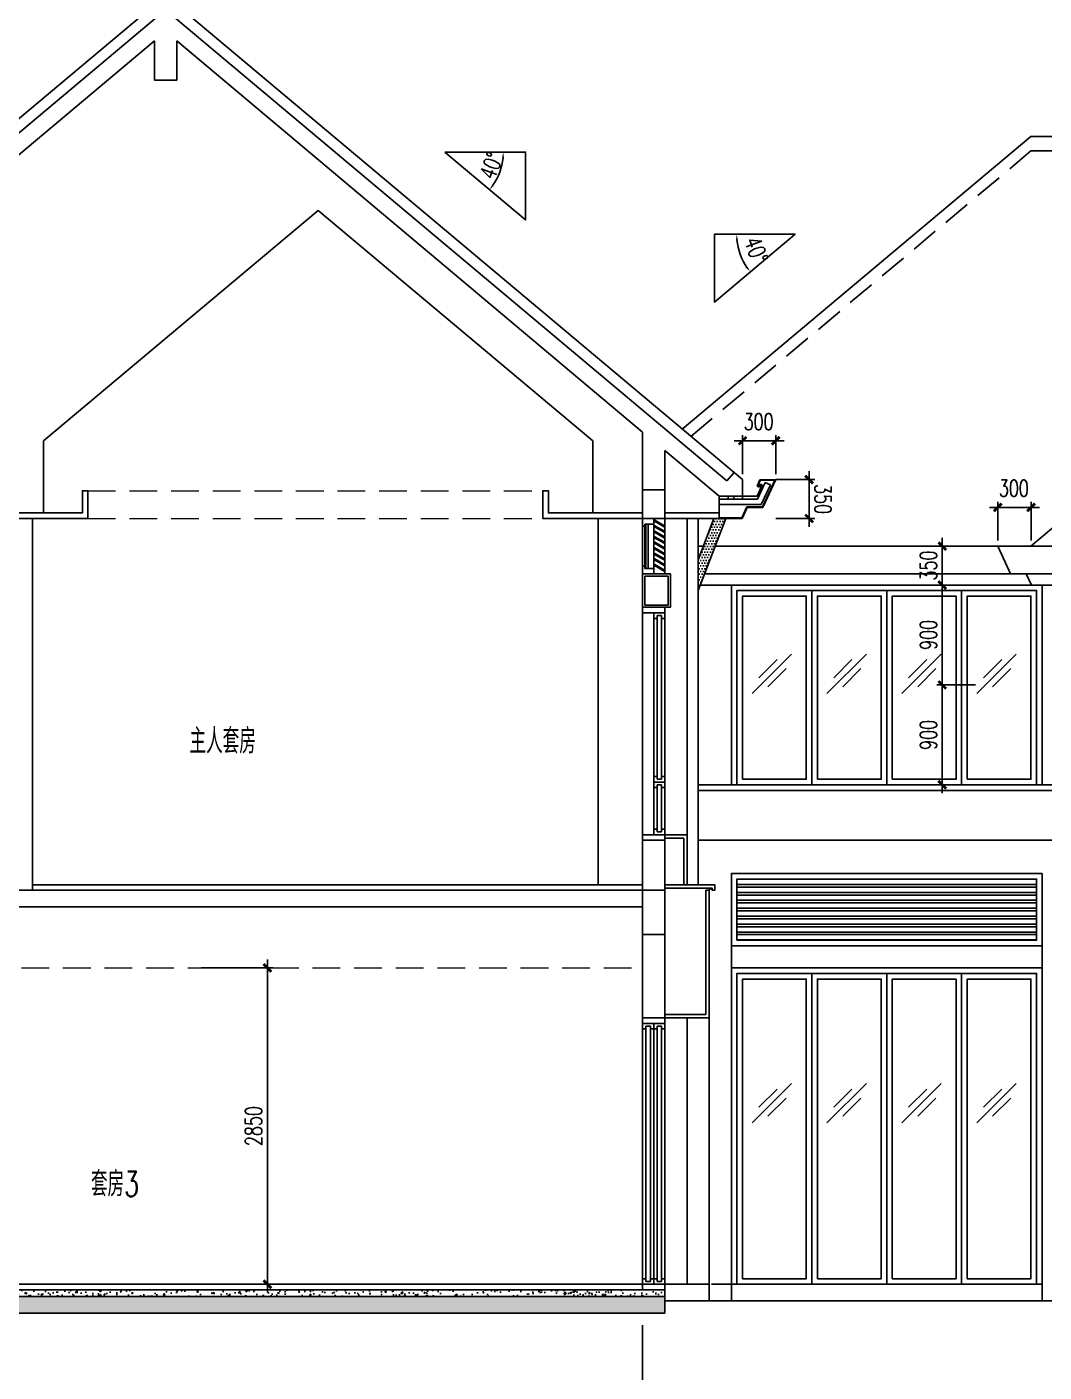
# Model space of a CAD drawing. Extents: x -395226 to -176901, y -140672 to 68263.
# Drawn here: x -327826 to -318658, y -127534 to -115413 of the extents above; entities that cross this region are included whole.
import ezdxf

# ---------------------------------------------------------------- set-up
doc = ezdxf.new("R2010")
doc.units = 0
doc.header["$LTSCALE"] = 1000
doc.header["$MEASUREMENT"] = 0
for name, pattern in [('ACAD_ISO08W100', [36, 24, -3, 6, -3]), ('CENTER', [50.8, 31.75, -6.35, 6.35, -6.35]), ('HIDDEN', [0.375, 0.25, -0.125])]:
    doc.linetypes.add(name, pattern=pattern)
doc.layers.get('0').update_dxf_attribs({"linetype": 'CONTINUOUS'})
doc.layers.get('Defpoints').update_dxf_attribs({"linetype": 'CONTINUOUS'})
for name, color, linetype in [('A-COLUMN', 1, 'CONTINUOUS'), ('A-DIM', 201, 'CONTINUOUS'), ('A-DOTE', 8, 'ACAD_ISO08W100'), ('A-FACADE', 5, 'CONTINUOUS'), ('A-FACADE-hatch', 252, 'CONTINUOUS'), ('A-FIN-GRAN', 34, 'CONTINUOUS'), ('A-FIN-METAL', 150, 'CONTINUOUS'), ('A-LINE', 8, 'CONTINUOUS'), ('A-ROOF', 7, 'CONTINUOUS'), ('A-SITE', 7, 'CONTINUOUS'), ('A-TEXT-CN', 31, 'CONTINUOUS'), ('A-WALL', 2, 'CONTINUOUS'), ('A-WINDOW', 4, 'CONTINUOUS'), ('A_Wall', 3, 'CONTINUOUS'), ('FIN 01', 8, 'CONTINUOUS'), ('FIN 03', 2, 'CONTINUOUS'), ('GLZ 01', 8, 'CONTINUOUS'), ('GLZ 03', 7, 'CONTINUOUS'), ('PUB_DIM', 3, 'CONTINUOUS'), ('ROOF 00', 8, 'CONTINUOUS'), ('ROOF 01', 1, 'CONTINUOUS'), ('Sect 18', 1, 'CONTINUOUS')]:
    doc.layers.add(name, color=color, linetype=linetype)
doc.layers.add('A-STAIR', color=30, linetype='CONTINUOUS', lineweight=0)
doc.styles.add('DIM_FONT', font='SIMPLEX', dxfattribs={"width": 0.7, "bigfont": 'GBCBIG'})
doc.styles.add('PRC-S', font='tjromans.shx', dxfattribs={"width": 0.7, "bigfont": 'tjhztxt.shx'})
doc.dimstyles.new('DIM100', dxfattribs={"dimscale": 100, "dimtxt": 3, "dimasz": 0.01, "dimexe": 1, "dimexo": 1, "dimgap": 1, "dimtad": 1, "dimdec": 0, "dimzin": 0, "dimdsep": 46, "dimtxsty": 'DIM_FONT', "dimblk1": '_DIMX', "dimblk2": '_DIMX', "dimsah": 1, "dimcen": 0.01, "dimclrd": 256, "dimclre": 256, "dimclrt": 7, "dimadec": 0, "dimazin": 0, "dimtfac": 1, "dimtdec": 0, "dimtix": 1, "dimtmove": 2, "dimatfit": 3, "dimldrblk": '_DIMX', "dimfxl": 0, "dimtolj": 1, "dimtzin": 5, "dimarcsym": 0})
pattern_1 = [(0, (-328064.28, -126940.85), (0, 150), [7.5, -22.5, 7.5, -112.5]), (0, (-328026.78, -126925.85), (0, 150), [7.5, -142.5]), (0, (-328101.78, -126910.85), (0, 150), [15, -135]), (0, (-328139.28, -126903.35), (0, 150), [22.5, -127.5]), (0, (-328064.28, -126895.85), (0, 150), [15, -15, 22.5, -97.5]), (0, (-328071.78, -126873.35), (0, 150), [22.5, -127.5]), (0, (-328109.28, -126865.85), (0, 150), [22.5, -52.5, 22.5, -52.5]), (0, (-328139.28, -126843.35), (0, 150), [22.5, -7.5, 7.5, -112.5]), (0, (-328041.78, -126828.35), (0, 150), [7.5, -142.5]), (0, (-328071.78, -126813.35), (0, 150), [15, -135]), (90, (-328169.28, -126805.85), (-150, 9e-15), [15, -135]), (90, (-328154.28, -126910.85), (-150, 9e-15), [7.5, -15, 22.5, -105]), (90, (-328116.78, -126895.85), (-150, 9e-15), [30, -7.5, 7.5, -105]), (90, (-328094.28, -126858.35), (-150, 9e-15), [22.5, -127.5]), (90, (-328086.78, -126925.85), (-150, 9e-15), [15, -135]), (90, (-328079.28, -126805.85), (-150, 9e-15), [15, -135]), (90, (-328071.78, -126895.85), (-150, 9e-15), [15, -75, 7.5, -52.5]), (90, (-328049.28, -126820.85), (-150, 9e-15), [7.5, -7.5, 7.5, -127.5]), (90, (-328041.78, -126888.35), (-150, 9e-15), [15, -22.5, 15, -97.5]), (90, (-328034.28, -126925.85), (-150, 9e-15), [15, -135]), (45, (-328161.78, -126925.85), (0, 150), [21.2131, -42.4264, 31.8198, -116.6727]), (45, (-328169.28, -126925.85), (0, 150), [21.2132, -190.919]), (45, (-328086.78, -126910.85), (0, 150), [21.2132, -190.919]), (45, (-328101.78, -126835.85), (0, 150), [21.2132, -190.919]), (45, (-328034.28, -126910.85), (0, 150), [21.2132, -190.919]), (45, (-328161.78, -126895.85), (0, 150), [10.6066, -201.5254]), (45, (-328146.78, -126850.85), (0, 150), [10.6066, -201.5254]), (45, (-328131.78, -126903.35), (0, 150), [10.6066, -201.5254]), (45, (-328116.78, -126850.85), (0, 150), [10.6066, -201.5254]), (45, (-328071.78, -126880.85), (0, 150), [10.6066, -201.5254]), (45, (-328071.78, -126798.35), (0, 150), [10.6066, -201.5254]), (45, (-328056.78, -126813.35), (0, 150), [10.6066, -201.5254]), (45, (-328049.28, -126895.85), (0, 150), [10.6066, -201.5254]), (45, (-328041.78, -126933.35), (0, 150), [10.6066, -201.5254]), (45, (-328041.78, -126873.35), (0, 150), [10.6066, -201.5254]), (45, (-328041.78, -126798.35), (0, 150), [10.6066, -201.5254]), (45, (-328034.28, -126828.35), (0, 150), [10.6066, -201.5254]), (135, (-328064.28, -126813.35), (-150, 0), [10.6066, -201.5254]), (135, (-328049.28, -126798.35), (-150, 0), [10.6066, -201.5254]), (135, (-328041.78, -126828.35), (-150, 0), [10.6066, -201.5254]), (135, (-328019.28, -126798.35), (-150, 0), [10.6066, -201.5254]), (135, (-328094.28, -126850.85), (-150, 0), [10.6066, -201.5254]), (135, (-328109.28, -126865.85), (-150, 0), [10.6066, -201.5254]), (135, (-328154.28, -126903.35), (-150, 0), [10.6066, -201.5254]), (135, (-328139.28, -126903.35), (-150, 0), [10.6066, -201.5254]), (135, (-328124.28, -126850.85), (-150, 0), [10.6066, -201.5254]), (135, (-328154.28, -126873.35), (-150, 0), [10.6066, -201.5254]), (135, (-328064.28, -126895.85), (-150, 0), [10.6066, -201.5254]), (135, (-328041.78, -126880.85), (-150, 0), [10.6066, -201.5254]), (135, (-328034.28, -126910.85), (-150, 0), [10.6066, -201.5254]), (135, (-328034.28, -126895.85), (-150, 0), [10.6066, -201.5254]), (135, (-328026.78, -126925.85), (-150, 0), [10.6066, -201.5254]), (135, (-328146.78, -126835.85), (-150, 0), [21.2132, -190.919]), (135, (-328071.78, -126880.85), (-150, 0), [21.2132, -190.919]), (135, (-328079.28, -126933.35), (-150, 0), [53.033, -159.099]), (26.565, (-328169.28, -126865.85), (150, 6e-08), [16.77, -318.6402]), (26.565, (-328146.78, -126910.85), (150, 6e-08), [16.77, -318.6402]), (26.565, (-328116.78, -126843.35), (150, 6e-08), [16.77, -318.6402]), (26.565, (-328056.78, -126940.85), (150, 6e-08), [16.77, -318.6402]), (26.565, (-328079.28, -126903.35), (150, 6e-08), [16.77, -318.6402]), (26.565, (-328064.28, -126873.35), (150, 6e-08), [16.77, -318.6402]), (26.565, (-328086.78, -126820.85), (150, 6e-08), [16.77, -318.6402]), (26.565, (-328034.28, -126828.35), (150, 6e-08), [16.77, -318.6402]), (63.435, (-328154.28, -126865.85), (6e-08, 150), [16.77, -318.6402]), (63.435, (-328154.28, -126858.35), (6e-08, 150), [16.77, -318.6402]), (63.435, (-328094.28, -126835.85), (6e-08, 150), [33.54, -301.8702]), (63.435, (-328041.78, -126843.35), (6e-08, 150), [16.77, -318.6402]), (63.435, (-328049.28, -126865.85), (6e-08, 150), [16.77, -318.6402]), (63.435, (-328124.28, -126895.85), (6e-08, 150), [16.77, -318.6402]), (63.435, (-328049.28, -126813.35), (6e-08, 150), [16.77, -318.6402]), (63.435, (-328026.78, -126820.85), (6e-08, 150), [16.77, -318.6402]), (116.565, (-328161.78, -126820.85), (-6e-08, 150), [16.77, -318.6402]), (116.565, (-328079.28, -126940.85), (-6e-08, 150), [16.77, -318.6402]), (116.565, (-328146.78, -126843.35), (-6e-08, 150), [16.77, -318.6402]), (116.565, (-328034.28, -126858.35), (-6e-08, 150), [16.77, -318.6402]), (116.565, (-328086.78, -126865.85), (-6e-08, 150), [16.77, -318.6402]), (116.565, (-328041.78, -126835.85), (-6e-08, 150), [16.77, -318.6402]), (116.565, (-328116.78, -126865.85), (-6e-08, 150), [16.77, -318.6402]), (116.565, (-328146.78, -126895.85), (-6e-08, 150), [16.77, -318.6402]), (153.435, (-328154.28, -126828.35), (-150, 6e-08), [16.77, -318.6402]), (153.435, (-328101.78, -126910.85), (-150, 6e-08), [16.77, -318.6402]), (153.435, (-328131.78, -126843.35), (-150, 6e-08), [16.77, -318.6402]), (153.435, (-328041.78, -126903.35), (-150, 6e-08), [16.77, -318.6402]), (153.435, (-328064.28, -126940.85), (-150, 6e-08), [16.77, -318.6402]), (153.435, (-328049.28, -126820.85), (-150, 6e-08), [16.77, -318.6402]), (153.435, (-328071.78, -126873.35), (-150, 6e-08), [16.77, -318.6402]), (153.435, (-328154.28, -126828.35), (-150, 6e-08), [16.77, -318.6402]), (153.435, (-328019.28, -126865.85), (-150, 6e-08), [16.77, -318.6402]), (243.435, (-328161.78, -126925.85), (-6e-08, -150), [16.77, -318.6402])]
pattern_2 = [(50, (-162432.15, -202574.59), (143.45204, -12.55043), [15, -165]), (355, (-162432.15, -202574.59), (-27.75027, 150.43843), [12, -132]), (100.4514, (-162420.2, -202575.64), (115.70188, 137.88791), [12.74804, -140.22842]), (46.1842, (-162432.15, -202534.6), (213.44821, -33.1038), [22.5, -247.5]), (96.6356, (-162414.36, -202537.35), (186.93254, 194.82357), [19.12206, -210.3426]), (351.1842, (-162432.15, -202534.6), (186.9324, 194.82372), [18, -198]), (21, (-162412.15, -202544.59), (119.38141, -80.52378), [15, -165]), (326, (-162412.15, -202544.59), (48.66307, 145.03001), [12, -132]), (71.4514, (-162402.2, -202551.3), (168.04453, 64.5061), [12.74804, -140.22842]), (37.5, (-162432.15, -202574.59), (2.431971, 66.578771), [0, -130.4, 0, -134, 0, -132.5]), (7.5, (-162432.15, -202574.59), (52.613907, 78.882342), [0, -76.4, 0, -127.4, 0, -50.5]), (327.5, (-162476.75, -202574.59), (106.764487, -4.510974), [0, -50, 0, -156, 0, -207]), (317.5, (-162496.75, -202574.59), (116.637234, 20.020996), [0, -65, 0, -103.6, 0, -147])]

# ---------------------------------------------------------------- blocks, each defined once
blk = doc.blocks.new('glass hatch')
at = {"color": 9}
for p, q in [((0, 0), (355, 355)), ((61, 143), (225, 306)), ((143, 61), (306, 225))]:
    blk.add_line(p, q, dxfattribs=at)
blk = doc.blocks.new('A$C6DE2222E')
at = {"layer": 'FIN 01', "color": 0}
for p, q in [((-2800, 50), (-2800, 1850)), ((-2800, 1850), (0, 1850)), ((0, 1850), (0, 50))]:
    blk.add_line(p, q, dxfattribs=at)
for points in [[(-2750, 50), (-2075, 50), (-2075, 1800), (-2750, 1800)], [(-2700, 100), (-2125, 100), (-2125, 1750), (-2700, 1750)], [(-2075, 50), (-1400, 50), (-1400, 1800), (-2075, 1800)], [(-2025, 100), (-1450, 100), (-1450, 1750), (-2025, 1750)], [(-1400, 50), (-725, 50), (-725, 1800), (-1400, 1800)], [(-1350, 100), (-775, 100), (-775, 1750), (-1350, 1750)], [(-725, 50), (-50, 50), (-50, 1800), (-725, 1800)], [(-675, 100), (-100, 100), (-100, 1750), (-675, 1750)]]:
    blk.add_lwpolyline(points, close=True, dxfattribs=at)
at = {"layer": 'A_Wall', "color": 9}
for p in [(-2614, 872), (-1939, 872), (-1264, 872), (-589, 872)]:
    blk.add_blockref('glass hatch', p, dxfattribs=at)
blk = doc.blocks.new('A$C57D91217')
at = {"color": 0}
for p, q in [((0, 0), (0, 2850)), ((0, 2850), (2800, 2850)), ((2800, 2850), (2800, 0))]:
    blk.add_line(p, q, dxfattribs=at)
for points in [[(50, 0), (725, 0), (725, 2800), (50, 2800)], [(725, 0), (1400, 0), (1400, 2800), (725, 2800)], [(1400, 0), (2075, 0), (2075, 2800), (1400, 2800)], [(2075, 0), (2750, 0), (2750, 2800), (2075, 2800)], [(100, 50), (675, 50), (675, 2750), (100, 2750)], [(775, 50), (1350, 50), (1350, 2750), (775, 2750)], [(1450, 50), (2025, 50), (2025, 2750), (1450, 2750)], [(2125, 50), (2700, 50), (2700, 2750), (2125, 2750)]]:
    blk.add_lwpolyline(points, close=True, dxfattribs=at)
at = {"color": 9}
for p in [(186, 1453), (861, 1453), (1536, 1453), (2211, 1453)]:
    blk.add_blockref('glass hatch', p, dxfattribs=at)
blk = doc.blocks.new('_DIMX')
blk.add_line((-150, 0), (150, 0))
at = {"const_width": 50}
blk.add_lwpolyline([(-70, -70), (70, 70)], dxfattribs=at)
blk = doc.blocks.new('*D1000')
at = {"layer": 'A-DIM', "lineweight": -2}
for p, q in [((-319276, -120442), (-319626, -120442)), ((-319576, -121342), (-319576, -120443)), ((-319276, -121342), (-319626, -121342))]:
    blk.add_line(p, q, dxfattribs=at)
at = {"layer": 'Defpoints', "color": 0}
for p in [(-319576, -120442), (-319226, -120442), (-319226, -121342)]:
    blk.add_point(p, dxfattribs=at)
at = {"layer": 'A-DIM', "lineweight": -2, "xscale": 0.5, "yscale": 0.5, "zscale": 0.5}
for p, rotation in [((-319576, -120442), 90), ((-319576, -121342), 270)]:
    blk.add_blockref('_DIMX', p, dxfattribs=dict(at, rotation=rotation))
at = {"layer": 'A-DIM', "insert": (-319701, -120892), "char_height": 150, "attachment_point": 5, "rotation": 90, "style": 'DIM_FONT'}
blk.add_mtext('\\A1;900', dxfattribs=at)
blk = doc.blocks.new('*D1001')
at = {"layer": 'A-DIM', "lineweight": -2}
for p, q in [((-319076, -120042), (-319076, -119692)), ((-319076, -119742), (-318777, -119742)), ((-318776, -120042), (-318776, -119692))]:
    blk.add_line(p, q, dxfattribs=at)
at = {"layer": 'Defpoints', "color": 0}
for p in [(-318776, -119742), (-319076, -120092), (-318776, -120092)]:
    blk.add_point(p, dxfattribs=at)
at = {"layer": 'A-DIM', "lineweight": -2, "xscale": 0.5, "yscale": 0.5, "zscale": 0.5, "rotation": 180}
blk.add_blockref('_DIMX', (-319076, -119742), dxfattribs=at)
at = {"layer": 'A-DIM', "lineweight": -2, "xscale": 0.5, "yscale": 0.5, "zscale": 0.5}
blk.add_blockref('_DIMX', (-318776, -119742), dxfattribs=at)
at = {"layer": 'A-DIM', "insert": (-318931, -119570), "char_height": 150, "attachment_point": 5, "style": 'DIM_FONT'}
blk.add_mtext('\\A1;300', dxfattribs=at)
blk = doc.blocks.new('*D1002')
at = {"layer": 'A-DIM', "lineweight": -2}
for p, q in [((-319276, -120092), (-319626, -120092)), ((-319576, -120092), (-319576, -120091)), ((-319576, -120442), (-319576, -120092)), ((-319276, -120442), (-319626, -120442)), ((-319576, -120443), (-319576, -120443))]:
    blk.add_line(p, q, dxfattribs=at)
at = {"layer": 'Defpoints', "color": 0}
for p in [(-319576, -120092), (-319226, -120092), (-319226, -120442)]:
    blk.add_point(p, dxfattribs=at)
at = {"layer": 'A-DIM', "lineweight": -2, "xscale": 0.5, "yscale": 0.5, "zscale": 0.5}
for p, rotation in [((-319576, -120092), 270), ((-319576, -120442), 90)]:
    blk.add_blockref('_DIMX', p, dxfattribs=dict(at, rotation=rotation))
at = {"layer": 'A-DIM', "insert": (-319701, -120267), "char_height": 150, "attachment_point": 5, "rotation": 90, "style": 'DIM_FONT'}
blk.add_mtext('\\A1;350', dxfattribs=at)
blk = doc.blocks.new('*D1006')
at = {"layer": 'A-DIM', "lineweight": -2}
for p, q in [((-319276, -121342), (-319626, -121342)), ((-319576, -121343), (-319576, -122242)), ((-319276, -122242), (-319626, -122242))]:
    blk.add_line(p, q, dxfattribs=at)
at = {"layer": 'Defpoints', "color": 0}
for p in [(-319226, -121342), (-319576, -122242), (-319226, -122242)]:
    blk.add_point(p, dxfattribs=at)
at = {"layer": 'A-DIM', "lineweight": -2, "xscale": 0.5, "yscale": 0.5, "zscale": 0.5}
for p, rotation in [((-319576, -121342), 90), ((-319576, -122242), 270)]:
    blk.add_blockref('_DIMX', p, dxfattribs=dict(at, rotation=rotation))
at = {"layer": 'A-DIM', "insert": (-319701, -121792), "char_height": 150, "attachment_point": 5, "rotation": 90, "style": 'DIM_FONT'}
blk.add_mtext('\\A1;900', dxfattribs=at)
blk = doc.blocks.new('*D1013')
at = {"layer": 'A-DIM', "lineweight": -2}
for p, q in [((-321076, -119492), (-320726, -119492)), ((-320776, -119492), (-320776, -119491)), ((-320776, -119842), (-320776, -119492)), ((-321076, -119842), (-320726, -119842)), ((-320776, -119843), (-320776, -119843))]:
    blk.add_line(p, q, dxfattribs=at)
at = {"layer": 'Defpoints', "color": 0}
for p in [(-321126, -119492), (-320776, -119492), (-321126, -119842)]:
    blk.add_point(p, dxfattribs=at)
at = {"layer": 'A-DIM', "lineweight": -2, "xscale": 0.5, "yscale": 0.5, "zscale": 0.5}
for p, rotation in [((-320776, -119492), 270), ((-320776, -119842), 90)]:
    blk.add_blockref('_DIMX', p, dxfattribs=dict(at, rotation=rotation))
at = {"layer": 'A-DIM', "insert": (-320651, -119667), "char_height": 150, "attachment_point": 5, "rotation": 270, "style": 'DIM_FONT'}
blk.add_mtext('\\A1;350', dxfattribs=at)
blk = doc.blocks.new('*D1014')
at = {"layer": 'A-DIM', "lineweight": -2}
for p, q in [((-321376, -119442), (-321376, -119092)), ((-321376, -119142), (-321077, -119142)), ((-321076, -119442), (-321076, -119092))]:
    blk.add_line(p, q, dxfattribs=at)
at = {"layer": 'Defpoints', "color": 0}
for p in [(-321076, -119142), (-321376, -119492), (-321076, -119492)]:
    blk.add_point(p, dxfattribs=at)
at = {"layer": 'A-DIM', "lineweight": -2, "xscale": 0.5, "yscale": 0.5, "zscale": 0.5, "rotation": 180}
blk.add_blockref('_DIMX', (-321376, -119142), dxfattribs=at)
at = {"layer": 'A-DIM', "lineweight": -2, "xscale": 0.5, "yscale": 0.5, "zscale": 0.5}
blk.add_blockref('_DIMX', (-321076, -119142), dxfattribs=at)
at = {"layer": 'A-DIM', "insert": (-321231, -118970), "char_height": 150, "attachment_point": 5, "style": 'DIM_FONT'}
blk.add_mtext('\\A1;300', dxfattribs=at)
blk = doc.blocks.new('*D1022')
at = {"layer": 'A-DIM', "lineweight": -2}
for p, q in [((-326253, -123892), (-325608, -123892)), ((-325658, -126742), (-325658, -123893)), ((-326253, -126742), (-325608, -126742))]:
    blk.add_line(p, q, dxfattribs=at)
at = {"layer": 'Defpoints', "color": 0}
for p in [(-326303, -123892), (-325658, -123892), (-326303, -126742)]:
    blk.add_point(p, dxfattribs=at)
at = {"layer": 'A-DIM', "lineweight": -2, "xscale": 0.5, "yscale": 0.5, "zscale": 0.5}
for p, rotation in [((-325658, -123892), 90), ((-325658, -126742), 270)]:
    blk.add_blockref('_DIMX', p, dxfattribs=dict(at, rotation=rotation))
at = {"layer": 'A-DIM', "insert": (-325783, -125317), "char_height": 150, "attachment_point": 5, "rotation": 90, "style": 'DIM_FONT'}
blk.add_mtext('\\A1;2850', dxfattribs=at)
blk = doc.blocks.new('Window#22')
at = {"layer": 'A-FIN-METAL'}
blk.add_line((200, 2900), (200, 2400), dxfattribs=at)
for points in [[(193, 2826), (106, 2876), (111, 2885), (198, 2835)], [(193, 2776), (106, 2826), (111, 2835), (198, 2785)], [(193, 2726), (106, 2776), (111, 2785), (198, 2735)], [(193, 2676), (106, 2726), (111, 2735), (198, 2685)], [(193, 2626), (106, 2676), (111, 2685), (198, 2635)], [(193, 2576), (106, 2626), (111, 2635), (198, 2585)], [(193, 2526), (106, 2576), (111, 2585), (198, 2535)], [(193, 2476), (106, 2526), (111, 2535), (198, 2485)], [(193, 2426), (106, 2476), (111, 2485), (198, 2435)], [(20, 2120), (200, 2120), (230, 2120), (230, 2380), (20, 2380)]]:
    blk.add_lwpolyline(points, close=True, dxfattribs=at)
blk.add_lwpolyline([(0, 2100), (200, 2100), (250, 2100), (250, 2400), (0, 2400), (0, 2100)], dxfattribs=at)
at = {"layer": 'A-WINDOW'}
for p, q in [((0, 2830), (0, 2900)), ((0, 2830), (20, 2830)), ((0, 2400), (0, 2830)), ((20, 2830), (20, 2850)), ((20, 2850), (100, 2850)), ((20, 2830), (20, 2450)), ((30, 2850), (30, 2450)), ((50, 2450), (50, 2850)), ((100, 2900), (100, 2850)), ((100, 2400), (100, 2850)), ((0, 2470), (20, 2470)), ((0, 2470), (0, 2400)), ((20, 2470), (20, 2450)), ((20, 2450), (100, 2450)), ((100, 2400), (100, 2450)), ((0, 50), (0, 2050)), ((100, 2000), (100, 575)), ((130, 2025), (130, 550)), ((170, 2025), (130, 2025)), ((170, 2025), (170, 550)), ((200, 2050), (200, 575)), ((170, 550), (130, 550)), ((170, 550), (130, 550)), ((170, 500), (130, 500)), ((130, 75), (130, 500)), ((170, 500), (130, 500)), ((170, 75), (170, 500)), ((100, 100), (100, 475)), ((200, 50), (200, 475)), ((170, 75), (130, 75))]:
    blk.add_line(p, q, dxfattribs=at)
for points in [[(0, 2100), (0, 2050), (200, 2050), (200, 2100), (0, 2100)], [(170, 2000), (200, 2000), (200, 2050), (100, 2050), (100, 2000), (130, 2000)], [(170, 575), (200, 575), (200, 525), (100, 525), (100, 575), (130, 575)], [(170, 475), (200, 475), (200, 525), (100, 525), (100, 475), (130, 475)], [(0, 0), (0, 50), (200, 50), (200, 0)], [(170, 100), (200, 100), (200, 50), (100, 50), (100, 100), (130, 100)]]:
    blk.add_lwpolyline(points, dxfattribs=at)
at = {"layer": 'GLZ 01'}
blk.add_line((100, 2000), (100, 575), dxfattribs=at)

msp = doc.modelspace()

# ---------------------------------------------------------------- hatches: boundary and pattern name
at = {"layer": 'A-FACADE-hatch'}
h = msp.add_hatch(dxfattribs=at)
h.set_pattern_fill('DOTS', color=256, scale=400, style=0)
h.set_pattern_definition([(0, (-113691.28, -74995.32), (12.5, 25), [0, -25])])
h.paths.add_polyline_path([(-321526.5, -119842.2), (-321633.6, -119842.2), (-321776.5, -120213.6), (-321776.5, -120492.2)])
h = msp.add_hatch(dxfattribs=at)
h.set_pattern_fill('ANSI32', color=256, scale=15, angle=135, style=0)
h.set_pattern_definition([(180, (-321426.48, -123092.21), (-7e-15, -71.4375), []), (180, (-321450.29, -123068.396), (-7e-15, -71.4375), [])])
h.paths.add_polyline_path([(-321426.5, -123642.2), (-318726.5, -123642.2), (-318726.5, -123092.2), (-321426.5, -123092.2)])
h = msp.add_hatch(dxfattribs=at)
h.set_pattern_fill('混凝土', color=256, scale=20, style=0)
h.set_pattern_definition(pattern_2)
h.paths.add_polyline_path([(-325251.5, -126792.2), (-328226.5, -126792.2), (-328226.5, -126852.2), (-325251.5, -126852.2)])
h = msp.add_hatch(dxfattribs=at)
h.set_pattern_fill('卵石砌体', color=256, scale=30, style=0)
h.set_pattern_definition(pattern_1)
h.paths.add_polyline_path([(-325251.5, -126852.2), (-328226.5, -126852.2), (-328226.5, -127002.2), (-325251.5, -127002.2)])
h = msp.add_hatch(dxfattribs=at)
h.set_pattern_fill('混凝土', color=256, scale=20, style=0)
h.set_pattern_definition(pattern_2)
h.paths.add_polyline_path([(-322076.5, -126792.2), (-322276.5, -126792.2), (-322276.5, -126852.2), (-322076.5, -126852.2)])
h.paths.add_polyline_path([(-322276.5, -126792.2), (-325251.5, -126792.2), (-325251.5, -126852.2), (-322276.5, -126852.2)])
h = msp.add_hatch(dxfattribs=at)
h.set_pattern_fill('卵石砌体', color=256, scale=30, style=0)
h.set_pattern_definition(pattern_1)
h.paths.add_polyline_path([(-322076.5, -126852.2), (-322276.5, -126852.2), (-322276.5, -127002.2), (-322076.5, -127002.2)])
h.paths.add_polyline_path([(-322276.5, -126852.2), (-325251.5, -126852.2), (-325251.5, -127002.2), (-322276.5, -127002.2)])

# ---------------------------------------------------------------- linework, layer by layer
at = {"layer": 'A-COLUMN'}
for p, q in [((-326576.5, -115259.4), (-331635.6, -119504.5)), ((-326576.5, -115259.4), (-321517.4, -119504.5)), ((-326676.5, -115539.2), (-326676.5, -115893.3)), ((-326476.5, -115539.2), (-326476.5, -115893.3)), ((-326676.5, -115893.3), (-326476.5, -115893.3)), ((-321517.4, -119504.5), (-321453.1, -119427.9)), ((-331076.5, -123192.2), (-322076.5, -123192.2)), ((-322076.5, -123192.2), (-322076.5, -123592.2)), ((-330876.5, -123342.2), (-322276.5, -123342.2)), ((-322276.5, -123342.2), (-322276.5, -123592.2)), ((-322276.5, -123592.2), (-322076.5, -123592.2)), ((-333576.5, -126792.2), (-322076.5, -126792.2)), ((-333576.5, -126792.2), (-322076.5, -126792.2)), ((-333576.5, -126852.2), (-322076.5, -126852.2)), ((-322076.5, -126792.2), (-322076.5, -127002.2)), ((-333576.5, -127002.2), (-322076.5, -127002.2))]:
    msp.add_line(p, q, dxfattribs=at)
for points in [[(-330876.5, -119063.4), (-326676.5, -115539.2)], [(-322276.5, -119063.4), (-326476.5, -115539.2)], [(-322276.5, -119063.4), (-326476.5, -115539.2)], [(-322276.5, -119063.4), (-322276.5, -119585.4), (-322076.5, -119585.4), (-322076.5, -119231.2)], [(-321376.5, -119642.2), (-321586.6, -119642.2), (-322076.5, -119231.2)], [(-321376.5, -119642.2), (-321586.6, -119642.2), (-322076.5, -119231.2)], [(-321376.5, -119642.2), (-321376.5, -119492.2), (-321453.1, -119427.9)]]:
    msp.add_lwpolyline(points, dxfattribs=at)
at = {"layer": 'A-DOTE', "linetype": 'CENTER', "ltscale": 0.05}
for p, q in [((-303701.5, -116400.2), (-318776.5, -116400.2)), ((-322276.5, -119492.2), (-322276.5, -130144.6)), ((-319076.5, -120092.2), (-303701.5, -120092.2)), ((-319076.5, -122242.2), (-303701.5, -122242.2)), ((-338801.5, -126742.2), (-303701.5, -126742.2))]:
    msp.add_line(p, q, dxfattribs=at)
at = {"layer": 'A-FACADE'}
for p, q in [((-322076.5, -119792.2), (-321586.6, -119792.2)), ((-322076.5, -119842.2), (-321586.6, -119842.2)), ((-321776.5, -122242.2), (-318276.5, -122242.2)), ((-321776.5, -122292.2), (-318276.5, -122292.2)), ((-321776.5, -122742.2), (-318276.5, -122742.2)), ((-327776.5, -123142.2), (-322276.5, -123142.2)), ((-330876.5, -126742.2), (-322276.5, -126742.2))]:
    msp.add_line(p, q, dxfattribs=at)
for points in [[(-327676.5, -119792.2), (-327676.5, -119142.7), (-325201.5, -117065.9)], [(-322726.5, -119792.2), (-322726.5, -119142.7), (-325201.5, -117065.9)], [(-330876.5, -119842.2), (-327276.5, -119842.2), (-327276.5, -119592.2), (-327326.5, -119592.2), (-327326.5, -119792.2), (-330876.5, -119792.2)], [(-322276.5, -119842.2), (-323176.5, -119842.2), (-323176.5, -119592.2), (-323126.5, -119592.2), (-323126.5, -119792.2), (-322276.5, -119792.2)]]:
    msp.add_lwpolyline(points, dxfattribs=at)
msp.add_lwpolyline([(-321476.5, -123692.2), (-318676.5, -123692.2), (-318676.5, -123892.2), (-321476.5, -123892.2)], close=True, dxfattribs=at)
at = {"layer": 'A-FIN-GRAN'}
for p, q in [((-321876.5, -119842.2), (-321876.5, -122692.2)), ((-321776.5, -123142.2), (-321776.5, -119842.2)), ((-322076.5, -122692.2), (-321876.5, -122692.2)), ((-322076.5, -122722.2), (-321906.5, -122722.2)), ((-321906.5, -122722.2), (-321906.5, -123142.2)), ((-321876.5, -122692.2), (-321876.5, -123142.2)), ((-321626.5, -123192.2), (-321626.5, -123142.2)), ((-321706.5, -123192.2), (-321676.5, -123192.2)), ((-321706.5, -124312.2), (-321706.5, -123192.2)), ((-321676.5, -124342.2), (-321676.5, -123192.2)), ((-322076.5, -124312.2), (-321706.5, -124312.2)), ((-322076.5, -124342.2), (-321676.5, -124342.2)), ((-321876.5, -124342.2), (-321876.5, -126742.2)), ((-322076.5, -126742.2), (-321676.5, -126742.2)), ((-321676.5, -126742.2), (-321676.5, -126892.2))]:
    msp.add_line(p, q, dxfattribs=at)
for points in [[(-321651.5, -123192.2), (-321626.5, -123192.2), (-321626.5, -123142.2), (-322076.5, -123142.2)], [(-321651.5, -123192.2), (-321651.5, -123172.2), (-322076.5, -123172.2)], [(-321676.5, -126892.2), (-321676.5, -124342.2)]]:
    msp.add_lwpolyline(points, dxfattribs=at)
msp.add_arc((-321664, -123192.2), 12.5, 0, 180, dxfattribs=at)
at = {"layer": 'A-FIN-METAL'}
for p, q in [((-321244.9, -119550), (-321219.3, -119495.1)), ((-321238.3, -119547.5), (-321216.1, -119500)), ((-321219.3, -119495.1), (-321076.5, -119492.2)), ((-321216.1, -119500), (-321084.4, -119497.4)), ((-321196.2, -119737.2), (-321084.4, -119497.4)), ((-321193.1, -119742.2), (-321076.5, -119492.2)), ((-321245.7, -119642.2), (-321198, -119539.8)), ((-321222.9, -119560.2), (-321244.9, -119550)), ((-321240.8, -119667.2), (-321170.9, -119517.2)), ((-321225.4, -119553.6), (-321238.3, -119547.5)), ((-321215.2, -119531.8), (-321225.4, -119553.6)), ((-321210.7, -119533.9), (-321222.9, -119560.2)), ((-321215.2, -119531.8), (-321198, -119539.8)), ((-321209, -119717.2), (-321125.6, -119538.3)), ((-321170.9, -119517.2), (-321125.6, -119538.3)), ((-321586.6, -119642.2), (-321586.6, -119842.2)), ((-321586.6, -119667.2), (-321240.8, -119667.2)), ((-321586.6, -119717.2), (-321209, -119717.2)), ((-321506.6, -119642.2), (-321506.6, -119667.2)), ((-321456, -119642.2), (-321456, -119667.2)), ((-321336.2, -119737.2), (-321382.9, -119837.2)), ((-321333.1, -119742.2), (-321379.7, -119842.2)), ((-321376.5, -119642.2), (-321245.7, -119642.2)), ((-321376.5, -119642.2), (-321376.5, -119667.2)), ((-321336.2, -119737.2), (-321196.2, -119737.2)), ((-321333.1, -119742.2), (-321193.1, -119742.2)), ((-321586.6, -119837.2), (-321382.9, -119837.2)), ((-321586.6, -119842.2), (-321379.7, -119842.2))]:
    msp.add_line(p, q, dxfattribs=at)
at = {"layer": 'A-LINE'}
for p, q in [((-321776.5, -120492.2), (-321526.5, -119842.2)), ((-321776.5, -120213.6), (-321633.6, -119842.2)), ((-322276.5, -127002.2), (-328226.5, -127002.2))]:
    msp.add_line(p, q, dxfattribs=at)
at = {"layer": 'A-LINE', "linetype": 'HIDDEN'}
for points in [[(-321841.2, -119102.3), (-318776.5, -116530.7)], [(-307932.1, -120092.2), (-312176.5, -116530.7), (-318776.5, -116530.7)]]:
    msp.add_lwpolyline(points, dxfattribs=at)
at = {"layer": 'A-ROOF'}
for p, q in [((-331699.9, -119427.9), (-326576.5, -115128.9)), ((-321453.1, -119427.9), (-326576.5, -115128.9)), ((-318776.5, -116400.2), (-312176.5, -116400.2)), ((-319076.5, -120092.2), (-311876.5, -120092.2)), ((-319076.5, -120092.2), (-318959.9, -120342.2)), ((-318959.9, -120342.2), (-307593.1, -120342.2)), ((-318819.9, -120342.2), (-318773.3, -120442.2))]:
    msp.add_line(p, q, dxfattribs=at)
for points in [[(-321919, -119037), (-318776.5, -116400.2)], [(-318776.5, -120092.2), (-315476.5, -117323.2)], [(-321776.5, -120092.2), (-321729.8, -120092.2)], [(-321622.6, -120092.2), (-319076.5, -120092.2)], [(-321718.8, -120342.2), (-318959.9, -120342.2)], [(-321757.2, -120442.2), (-318773.3, -120442.2)]]:
    msp.add_lwpolyline(points, dxfattribs=at)
at = {"layer": 'A-SITE', "ltscale": 0.05}
msp.add_lwpolyline([(-322076.5, -126892.2), (-303101.5, -126892.2)], dxfattribs=at)
at = {"layer": 'A-STAIR', "linetype": 'HIDDEN'}
msp.add_line((-330876.5, -123892.2), (-322276.5, -123892.2), dxfattribs=at)
for points in [[(-327276.5, -119592.2), (-323126.5, -119592.2)], [(-327276.5, -119842.2), (-323176.5, -119842.2)]]:
    msp.add_lwpolyline(points, dxfattribs=at)
at = {"layer": 'A-WALL'}
msp.add_lwpolyline([(-322076.5, -119842.2), (-322076.5, -119585.4), (-322276.5, -119585.4), (-322276.5, -119842.2)], close=True, dxfattribs=at)
for points in [[(-322076.5, -123192.2), (-322076.5, -122742.2), (-322276.5, -122742.2), (-322276.5, -123192.2)], [(-322276.5, -123592.2), (-322276.5, -124342.2), (-322076.5, -124342.2), (-322076.5, -123592.2)]]:
    msp.add_lwpolyline(points, dxfattribs=at)
at = {"layer": 'A-WINDOW'}
for p, q in [((-321476.5, -123042.2), (-318676.5, -123042.2)), ((-322276.5, -124442.2), (-322276.5, -126692.2)), ((-322246.5, -124417.2), (-322246.5, -126717.2)), ((-322206.5, -124417.2), (-322246.5, -124417.2)), ((-322206.5, -124417.2), (-322206.5, -126717.2)), ((-322176.5, -124442.2), (-322176.5, -126692.2)), ((-322146.5, -124417.2), (-322146.5, -126717.2)), ((-322146.5, -124417.2), (-322106.5, -124417.2)), ((-322106.5, -124417.2), (-322106.5, -126717.2)), ((-322076.5, -124442.2), (-322076.5, -126692.2)), ((-322276.5, -126742.2), (-322076.5, -126742.2)), ((-322206.5, -126717.2), (-322246.5, -126717.2)), ((-322146.5, -126717.2), (-322106.5, -126717.2))]:
    msp.add_line(p, q, dxfattribs=at)
for points in [[(-321476.5, -123692.2), (-318676.5, -123692.2), (-318676.5, -123042.2), (-321476.5, -123042.2)], [(-321426.5, -123642.2), (-318726.5, -123642.2), (-318726.5, -123092.2), (-321426.5, -123092.2)]]:
    msp.add_lwpolyline(points, close=True, dxfattribs=at)
for points in [[(-322076.5, -124342.2), (-322076.5, -124392.2), (-322276.5, -124392.2), (-322276.5, -124342.2)], [(-322246.5, -124442.2), (-322276.5, -124442.2), (-322276.5, -124392.2)], [(-322176.5, -124392.2), (-322176.5, -124442.2), (-322206.5, -124442.2)], [(-322176.5, -124392.2), (-322176.5, -124442.2), (-322146.5, -124442.2)], [(-322106.5, -124442.2), (-322076.5, -124442.2), (-322076.5, -124392.2)], [(-322246.5, -126692.2), (-322276.5, -126692.2), (-322276.5, -126742.2)], [(-322176.5, -126742.2), (-322176.5, -126692.2), (-322206.5, -126692.2)], [(-322176.5, -126742.2), (-322176.5, -126692.2), (-322146.5, -126692.2)], [(-322106.5, -126692.2), (-322076.5, -126692.2), (-322076.5, -126742.2)]]:
    msp.add_lwpolyline(points, dxfattribs=at)
at = {"layer": 'FIN 03'}
msp.add_line((-327776.5, -119842.2), (-327776.5, -123192.2), dxfattribs=at)
at = {"layer": 'GLZ 01'}
msp.add_lwpolyline([(-321476.5, -126892.2), (-321476.5, -126742.2), (-318676.5, -126742.2), (-318676.5, -126892.2)], dxfattribs=at)
msp.add_lwpolyline([(-321476.5, -126892.2), (-321476.5, -126742.2), (-318676.5, -126742.2), (-318676.5, -126892.2)], dxfattribs=at)
at = {"layer": 'GLZ 03'}
for p, q in [((-322276.5, -126742.2), (-322276.5, -126792.2)), ((-322076.5, -126742.2), (-322076.5, -126792.2))]:
    msp.add_line(p, q, dxfattribs=at)
at = {"layer": 'PUB_DIM'}
for p, q in [((-323582.8, -116541.5), (-323657.8, -116541.5)), ((-323694.3, -116847.8), (-323751.8, -116799.6))]:
    msp.add_line(p, q, dxfattribs=at)
for points in [[(-324059.3, -116541.5), (-323332.4, -117151.5), (-323332.4, -116541.5)], [(-321629.5, -117281.8), (-321629.5, -117891.8), (-320902.6, -117281.8)]]:
    msp.add_lwpolyline(points, close=True, dxfattribs=at)
for centre, start, end in [((-324059.3, -116541.5), 325.44352, 354.55648), ((-320902.6, -117281.8), 185.44352, 214.55648)]:
    msp.add_arc(centre, 526.5, start, end, dxfattribs=at)
for points in [[(-323543.5, -116591.1), (-323526.9, -116591.9), (-323532.8, -116541.5)], [(-323619.1, -116845.2), (-323632.4, -116835.1), (-323656, -116879.9)], [(-321435, -117332.2), (-321418.4, -117331.4), (-321429.1, -117281.8)], [(-321329.6, -117575.4), (-321342.8, -117585.5), (-321305.9, -117620.2)]]:
    msp.add_solid(points, dxfattribs=at)
at = {"layer": 'ROOF 00'}
msp.add_lwpolyline([(-320640.7, -120442.2), (-318776.5, -120442.2)], dxfattribs=at)
at = {"layer": 'ROOF 01', "color": 7}
msp.add_line((-318773.3, -120442.2), (-312176.5, -120442.2), dxfattribs=at)
at = {"layer": 'Sect 18'}
msp.add_line((-322676.5, -119842.2), (-322676.5, -123142.2), dxfattribs=at)

# ---------------------------------------------------------------- block references
at = {"layer": 'A-LINE'}
msp.add_blockref('Window#22', (-322276.5, -122742.2), dxfattribs=at)
at = {"layer": 'A-WINDOW'}
for name, p in [('A$C6DE2222E', (-318676.5, -122292.2)), ('A$C57D91217', (-321476.5, -126742.2))]:
    msp.add_blockref(name, p, dxfattribs=at)

# ---------------------------------------------------------------- texts
at = {"layer": 'A-TEXT-CN', "style": 'PRC-S', "width": 0.7}
for s, p in [('主人套房', (-326361.2, -121960.7)), ('套房3', (-327249.2, -125950.7))]:
    msp.add_text(s, height=225, dxfattribs=at).set_placement(p)
at = {"layer": 'A-TEXT-CN', "char_height": 150, "attachment_point": 5, "style": 'DIM_FONT'}
for insert, rotation in [((-323640.6, -116663.6), 70), ((-321252.5, -117423.1), 290)]:
    msp.add_mtext('\\A1;40°', dxfattribs=dict(at, insert=insert, rotation=rotation))

# ---------------------------------------------------------------- dimensions: what is measured, and where the dimension line sits
at = {"layer": 'A-DIM'}
for base, p1, p2, picture, middle in [((-321076.5, -119142.2), (-321376.5, -119492.2), (-321076.5, -119492.2), '*D1014', (-321230.6, -118969.7)), ((-318776.5, -119742.2), (-319076.5, -120092.2), (-318776.5, -120092.2), '*D1001', (-318930.6, -119569.7))]:
    dim = msp.add_linear_dim(base=base, p1=p1, p2=p2, angle=0, dimstyle='DIM100', override={"dimscale": 50, "dimclrt": 256}, dxfattribs=at)
    dim.commit()
    dim.dimension.update_dxf_attribs({"geometry": picture, "text_midpoint": middle, "dimtype": 129})
for p1, p2, distance, picture, middle in [((-321126.5, -119842.2), (-321126.5, -119492.2), -350, '*D1013', (-320651.5, -119667.2)), ((-319226.5, -120442.2), (-319226.5, -120092.2), 350, '*D1002', (-319701.5, -120267.2)), ((-319226.5, -121342.2), (-319226.5, -120442.2), 350, '*D1000', (-319701.5, -120892.2)), ((-319226.5, -121342.2), (-319226.5, -122242.2), -350, '*D1006', (-319701.5, -121792.2)), ((-326303.4, -126742.2), (-326303.4, -123892.2), -645.4, '*D1022', (-325783.1, -125317.2))]:
    dim = msp.add_aligned_dim(p1=p1, p2=p2, distance=distance, dimstyle='DIM100', override={"dimscale": 50, "dimclrt": 256}, dxfattribs=at)
    dim.commit()
    dim.dimension.update_dxf_attribs({"geometry": picture, "text_midpoint": middle})

doc.saveas('drawing.dxf')
